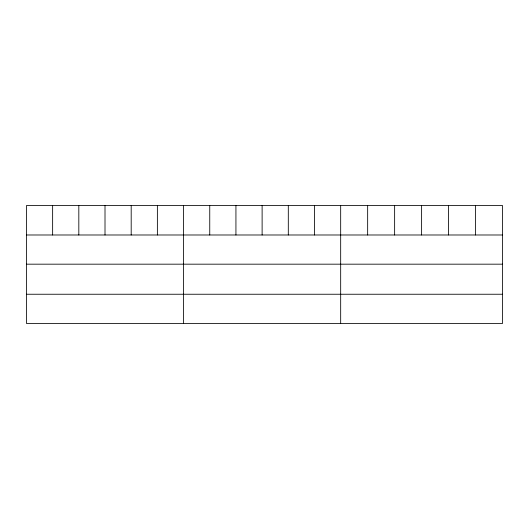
<?xml version="1.0" encoding="UTF-8"?>
<svg xmlns="http://www.w3.org/2000/svg" width="529" height="529" viewBox="0 0 529 529"><rect width="100%" height="100%" fill="white"/><g stroke="black" fill="none" stroke-linecap="round" stroke-linejoin="round"><path stroke-width="0.79" d="M502.55 264.176L502.55 205.569L26.45 205.569L26.45 323.431L502.55 323.431L502.55 264.176L26.45 264.176M26.45 234.988L502.55 234.988M26.45 294.243L502.55 294.243M475.571 205.569L475.571 234.988M448.592 205.569L448.592 234.988M421.613 205.569L421.613 234.988M394.634 205.569L394.634 234.988M367.655 205.569L367.655 234.988M340.676 205.569L340.676 323.431M314.49 205.569L314.49 234.988M288.305 205.569L288.305 234.988M262.119 205.569L262.119 234.988M235.934 205.569L235.934 234.988M209.749 205.569L209.749 234.988M183.563 205.569L183.563 323.431M157.377 205.569L157.377 234.988M131.192 205.569L131.192 234.988M105.007 205.569L105.007 234.988M78.821 205.569L78.821 234.988M52.635 205.569L52.635 234.988"/></g></svg>
